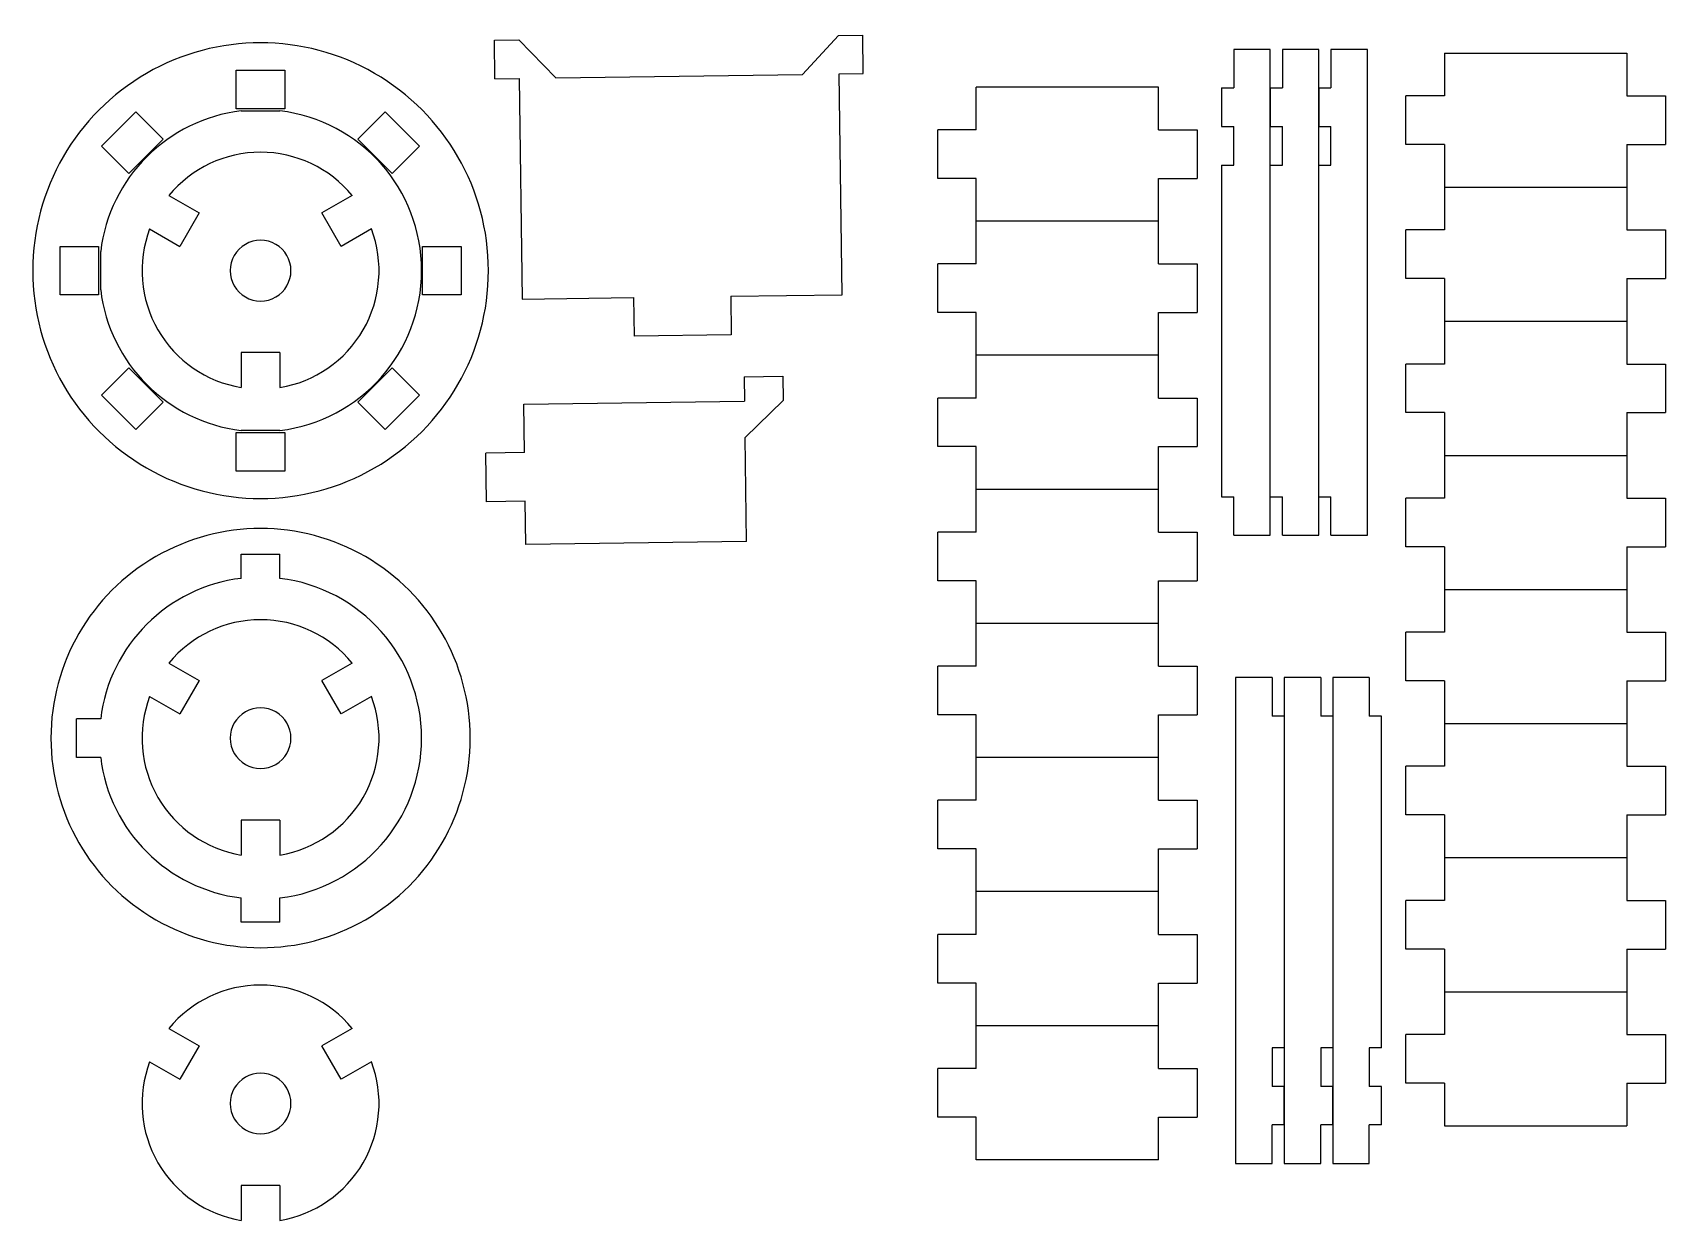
# Model space of a CAD drawing. Extents: x 4 to 214, y 15 to 316.
# Drawn here: x 3.9 to 138.3, y 126.2 to 224 of the extents above; entities that cross this region are included whole.
import ezdxf

# ---------------------------------------------------------------- set-up
doc = ezdxf.new("R2010")
doc.units = 0
doc.layers.get('0').update_dxf_attribs({"linetype": 'CONTINUOUS'})
doc.layers.add('02___PRT_ALL_AXES', color=7, linetype='CONTINUOUS')

msp = doc.modelspace()

# ---------------------------------------------------------------- linework, layer by layer
at = {"color": 7}
for points in [[(41.932736, 223.367479), (43.932546, 223.394995)], [(41.976427, 220.192778), (41.932736, 223.367479)], [(43.932546, 223.395001), (46.975954, 220.261586)], [(67.283144, 220.541063), (70.239168, 223.757047)], [(70.239168, 223.757047), (72.238977, 223.784564)], [(72.282668, 220.609868), (72.238977, 223.784569)], [(105.760421, 182.607117), (105.760421, 222.607116)], [(109.760422, 182.607117), (109.760422, 222.607116)], [(113.760422, 182.607117), (113.760422, 222.607116)], [(120.098098, 222.303704), (120.098098, 218.784308)], [(120.098098, 222.303704), (135.098099, 222.303704)], [(135.098099, 222.303704), (135.098099, 218.784308)], [(20.689641, 217.714596), (20.689641, 220.889596)], [(20.689641, 220.889596), (24.689641, 220.889596)], [(24.689641, 220.889596), (24.689641, 217.714596)], [(46.975954, 220.261586), (67.283144, 220.541063)], [(70.282858, 220.582346), (72.282668, 220.609863)], [(70.532969, 202.409069), (70.282858, 220.582346)], [(41.976427, 220.192778), (43.976236, 220.220294)], [(43.976236, 220.220303), (44.226347, 202.047023)], [(81.575927, 215.985877), (81.575927, 219.505273)], [(96.575928, 219.505273), (81.575927, 219.505273)], [(96.575928, 215.985877), (96.575928, 219.505273)], [(24.689641, 217.714596), (20.689641, 217.714596)], [(116.923098, 214.784308), (116.923098, 218.784308)], [(120.098098, 218.784308), (116.923098, 218.784308)], [(135.098099, 218.784308), (138.273099, 218.784308)], [(138.273099, 218.784308), (138.273099, 214.784308)], [(9.609934, 214.643377), (12.438361, 217.471803)], [(12.438361, 217.471803), (14.683425, 215.226739)], [(30.695858, 215.226739), (32.940921, 217.471803)], [(32.940921, 217.471803), (35.76935, 214.643377)], [(14.683425, 215.226739), (11.854998, 212.398314)], [(33.524286, 212.398314), (30.695858, 215.226739)], [(78.400927, 211.98588), (78.400927, 215.985877)], [(81.575927, 215.985877), (78.400927, 215.985877)], [(96.575928, 215.985877), (99.750928, 215.985877)], [(99.750928, 215.985877), (99.750928, 211.98588)], [(101.760424, 216.257116), (102.760422, 216.257116)], [(102.760422, 213.082116), (102.760422, 216.257116)], [(105.760421, 216.257116), (106.760422, 216.257116)], [(106.760422, 213.082116), (106.760422, 216.257116)], [(109.760422, 216.257116), (110.760423, 216.257116)], [(110.760423, 213.082116), (110.760423, 216.257116)], [(11.854998, 212.398314), (9.609934, 214.643377)], [(35.76935, 214.643377), (33.524286, 212.398314)], [(120.098098, 214.784308), (116.923098, 214.784308)], [(120.098098, 214.784308), (120.098098, 207.745516)], [(135.098099, 214.784308), (135.098099, 207.745516)], [(135.098099, 214.784308), (138.273099, 214.784308)], [(101.760424, 213.082116), (102.760422, 213.082116)], [(101.760424, 213.082116), (101.760424, 185.782117)], [(105.760421, 213.082116), (106.760422, 213.082116)], [(109.760422, 213.082116), (110.760423, 213.082116)], [(81.575927, 211.98588), (78.400927, 211.98588)], [(81.575927, 204.947088), (81.575927, 211.98588)], [(96.575928, 204.947088), (96.575928, 211.98588)], [(96.575928, 211.98588), (99.750928, 211.98588)], [(120.098098, 211.264912), (135.098099, 211.264912)], [(15.152319, 210.576857), (17.63772, 209.141912)], [(30.226962, 210.576857), (27.741563, 209.141912)], [(17.63772, 209.141912), (16.05022, 206.39228)], [(29.329064, 206.39228), (27.741563, 209.141912)], [(96.575928, 208.466484), (81.575927, 208.466484)], [(13.564819, 207.827228), (16.05022, 206.39228)], [(31.814462, 207.827228), (29.329064, 206.39228)], [(116.923098, 203.745516), (116.923098, 207.745516)], [(120.098098, 207.745516), (116.923098, 207.745516)], [(135.098099, 207.745516), (138.273099, 207.745516)], [(138.273099, 207.745516), (138.273099, 203.745516)], [(6.192142, 202.392097), (6.192142, 206.392097)], [(6.192142, 206.392097), (9.367142, 206.392097)], [(9.367142, 206.392097), (9.367142, 202.392097)], [(36.012143, 202.392097), (36.012143, 206.392097)], [(36.012143, 206.392097), (39.187143, 206.392097)], [(39.187143, 206.392097), (39.187143, 202.392097)], [(78.400927, 200.947088), (78.400927, 204.947088)], [(81.575927, 204.947088), (78.400927, 204.947088)], [(96.575928, 204.947088), (99.750928, 204.947088)], [(99.750928, 204.947088), (99.750928, 200.947088)], [(120.098098, 203.745516), (116.923098, 203.745516)], [(120.098098, 203.745516), (120.098098, 196.706724)], [(135.098099, 203.745516), (135.098099, 196.706724)], [(135.098099, 203.745516), (138.273099, 203.745516)], [(9.367142, 202.392097), (6.192142, 202.392097)], [(39.187143, 202.392097), (36.012143, 202.392097)], [(44.226347, 202.047023), (53.380036, 202.173002)], [(53.380036, 202.173002), (53.42373, 198.998301)], [(61.379281, 202.283091), (70.532969, 202.409069)], [(61.379281, 202.283091), (61.422971, 199.10839)], [(81.575927, 200.947088), (78.400927, 200.947088)], [(81.575927, 193.908296), (81.575927, 200.947088)], [(96.575928, 200.947088), (99.750928, 200.947088)], [(96.575928, 193.908296), (96.575928, 200.947088)], [(120.098098, 200.22612), (135.098099, 200.22612)], [(61.422971, 199.10839), (53.42373, 198.998301)], [(21.102141, 197.642096), (21.102141, 194.772204)], [(24.277141, 197.642096), (21.102141, 197.642096)], [(24.277141, 197.642096), (24.277141, 194.772204)], [(9.609934, 194.140816), (11.854998, 196.38588)], [(11.854998, 196.38588), (14.683425, 193.557452)], [(30.695858, 193.557452), (33.524286, 196.38588)], [(33.524286, 196.38588), (35.76935, 194.140816)], [(96.575928, 197.427692), (81.575927, 197.427692)], [(116.923098, 192.706724), (116.923098, 196.706724)], [(120.098098, 196.706724), (116.923098, 196.706724)], [(135.098099, 196.706724), (138.273099, 196.706724)], [(138.273099, 196.706724), (138.273099, 192.706724)], [(62.490945, 195.661763), (65.665646, 195.705453)], [(62.490945, 195.661763), (62.518462, 193.66195)], [(65.665646, 195.705453), (65.693163, 193.705644)], [(12.438361, 191.312388), (9.609934, 194.140816)], [(14.683425, 193.557452), (12.438361, 191.312388)], [(32.940921, 191.312388), (30.695858, 193.557452)], [(35.76935, 194.140816), (32.940921, 191.312388)], [(44.345188, 193.411839), (62.518468, 193.66195)], [(62.559751, 190.662235), (65.693169, 193.705644)], [(78.400927, 189.908296), (78.400927, 193.908296)], [(81.575927, 193.908296), (78.400927, 193.908296)], [(96.575928, 193.908296), (99.750928, 193.908296)], [(99.750928, 193.908296), (99.750928, 189.908296)], [(44.400236, 189.41222), (44.345188, 193.411839)], [(120.098098, 192.706724), (116.923098, 192.706724)], [(120.098098, 192.706724), (120.098098, 185.667932)], [(135.098099, 192.706724), (135.098099, 185.667932)], [(135.098099, 192.706724), (138.273099, 192.706724)], [(20.689641, 187.894595), (20.689641, 191.069595)], [(20.689641, 191.069595), (24.689641, 191.069595)], [(24.689641, 191.069595), (24.689641, 187.894595)], [(62.677647, 182.095989), (62.559751, 190.662235)], [(81.575927, 189.908296), (78.400927, 189.908296)], [(81.575927, 182.869504), (81.575927, 189.908296)], [(96.575928, 189.908296), (99.750928, 189.908296)], [(96.575928, 182.869504), (96.575928, 189.908296)], [(44.400236, 189.41222), (41.225535, 189.368526)], [(41.28058, 185.368906), (41.225535, 189.368526)], [(120.098098, 189.187328), (135.098099, 189.187328)], [(24.689641, 187.894595), (20.689641, 187.894595)], [(44.45528, 185.412597), (41.28058, 185.368906)], [(44.504367, 181.845879), (44.45528, 185.412597)], [(96.575928, 186.3889), (81.575927, 186.3889)], [(101.760424, 185.782117), (102.760422, 185.782117)], [(102.760422, 182.607117), (102.760422, 185.782117)], [(105.760421, 185.782117), (106.760422, 185.782117)], [(106.760422, 182.607117), (106.760422, 185.782117)], [(109.760422, 185.782117), (110.760423, 185.782117)], [(110.760423, 182.607117), (110.760423, 185.782117)], [(116.923098, 181.667935), (116.923098, 185.667932)], [(120.098098, 185.667932), (116.923098, 185.667932)], [(135.098099, 185.667932), (138.273099, 185.667932)], [(138.273099, 185.667932), (138.273099, 181.667935)], [(81.575927, 182.869504), (78.400927, 182.869504)], [(78.400927, 178.869504), (78.400927, 182.869504)], [(96.575928, 182.869504), (99.750928, 182.869504)], [(99.750928, 182.869504), (99.750928, 178.869504)], [(62.677647, 182.095989), (44.504367, 181.845879)], [(102.760422, 182.607117), (105.760421, 182.607117)], [(106.760422, 182.607117), (109.760422, 182.607117)], [(110.760423, 182.607117), (113.760422, 182.607117)], [(120.098098, 181.667935), (116.923098, 181.667935)], [(120.098098, 181.667935), (120.098098, 174.62914)], [(135.098099, 181.667935), (135.098099, 174.62914)], [(135.098099, 181.667935), (138.273099, 181.667935)], [(21.102141, 179.063667), (21.102141, 181.063666)], [(21.102141, 181.063666), (24.277141, 181.063666)], [(24.277141, 179.063667), (24.277141, 181.063666)], [(81.575927, 178.869504), (78.400927, 178.869504)], [(81.575927, 171.830712), (81.575927, 178.869504)], [(96.575928, 178.869504), (99.750928, 178.869504)], [(96.575928, 171.830712), (96.575928, 178.869504)], [(120.098098, 178.148539), (135.098099, 178.148539)], [(96.575928, 175.350108), (81.575927, 175.350108)], [(116.923098, 170.629143), (116.923098, 174.62914)], [(120.098098, 174.62914), (116.923098, 174.62914)], [(135.098099, 174.62914), (138.273099, 174.62914)], [(138.273099, 174.62914), (138.273099, 170.629143)], [(15.152319, 172.093873), (17.63772, 170.658925)], [(30.226962, 172.093873), (27.741563, 170.658925)], [(17.63772, 170.658925), (16.05022, 167.909294)], [(29.329064, 167.909294), (27.741563, 170.658925)], [(81.575927, 171.830712), (78.400927, 171.830712)], [(78.400927, 167.830712), (78.400927, 171.830712)], [(96.575928, 171.830712), (99.750928, 171.830712)], [(99.750928, 171.830712), (99.750928, 167.830712)], [(102.913603, 170.89153), (102.913603, 130.891528)], [(105.913603, 170.89153), (102.913603, 170.89153)], [(105.913603, 170.89153), (105.913603, 167.71653)], [(106.913604, 170.89153), (106.913604, 130.891528)], [(109.913603, 170.89153), (106.913604, 170.89153)], [(109.913603, 170.89153), (109.913603, 167.71653)], [(110.913604, 170.89153), (110.913604, 130.891528)], [(113.913604, 170.89153), (110.913604, 170.89153)], [(113.913604, 170.89153), (113.913604, 167.71653)], [(120.098098, 170.629143), (116.923098, 170.629143)], [(120.098098, 170.629143), (120.098098, 163.590351)], [(135.098099, 170.629143), (135.098099, 163.590351)], [(135.098099, 170.629143), (138.273099, 170.629143)], [(13.564819, 169.344241), (16.05022, 167.909294)], [(31.814462, 169.344241), (29.329064, 167.909294)], [(7.532585, 164.321609), (7.532585, 167.496609)], [(9.535085, 167.496609), (7.532585, 167.496609)], [(81.575927, 167.830712), (78.400927, 167.830712)], [(81.575927, 160.79192), (81.575927, 167.830712)], [(96.575928, 167.830712), (99.750928, 167.830712)], [(96.575928, 160.79192), (96.575928, 167.830712)], [(106.913604, 167.71653), (105.913603, 167.71653)], [(110.913604, 167.71653), (109.913603, 167.71653)], [(114.913605, 167.71653), (113.913604, 167.71653)], [(114.913605, 140.416528), (114.913605, 167.71653)], [(120.098098, 167.109747), (135.098099, 167.109747)], [(9.535085, 164.321609), (7.532585, 164.321609)], [(96.575928, 164.311316), (81.575927, 164.311316)], [(116.923098, 159.590351), (116.923098, 163.590351)], [(120.098098, 163.590351), (116.923098, 163.590351)], [(135.098099, 163.590351), (138.273099, 163.590351)], [(138.273099, 163.590351), (138.273099, 159.590351)], [(81.575927, 160.79192), (78.400927, 160.79192)], [(78.400927, 156.791922), (78.400927, 160.79192)], [(96.575928, 160.79192), (99.750928, 160.79192)], [(99.750928, 160.79192), (99.750928, 156.791922)], [(21.102141, 159.159109), (21.102141, 156.289217)], [(24.277141, 159.159109), (21.102141, 159.159109)], [(24.277141, 159.159109), (24.277141, 156.289217)], [(120.098098, 159.590351), (116.923098, 159.590351)], [(120.098098, 159.590351), (120.098098, 152.551559)], [(135.098099, 159.590351), (135.098099, 152.551559)], [(135.098099, 159.590351), (138.273099, 159.590351)], [(81.575927, 156.791922), (78.400927, 156.791922)], [(81.575927, 149.753131), (81.575927, 156.791922)], [(96.575928, 156.791922), (99.750928, 156.791922)], [(96.575928, 149.753131), (96.575928, 156.791922)], [(120.098098, 156.070955), (135.098099, 156.070955)], [(96.575928, 153.272527), (81.575927, 153.272527)], [(21.102141, 150.754554), (21.102141, 152.754553)], [(24.277141, 150.754554), (24.277141, 152.754553)], [(116.923098, 148.551559), (116.923098, 152.551559)], [(120.098098, 152.551559), (116.923098, 152.551559)], [(135.098099, 152.551559), (138.273099, 152.551559)], [(138.273099, 152.551559), (138.273099, 148.551559)], [(24.277141, 150.754554), (21.102141, 150.754554)], [(81.575927, 149.753131), (78.400927, 149.753131)], [(78.400927, 145.75313), (78.400927, 149.753131)], [(96.575928, 149.753131), (99.750928, 149.753131)], [(99.750928, 149.753131), (99.750928, 145.75313)], [(120.098098, 148.551559), (116.923098, 148.551559)], [(120.098098, 148.551559), (120.098098, 141.512767)], [(135.098099, 148.551559), (138.273099, 148.551559)], [(135.098099, 148.551559), (135.098099, 141.512767)], [(81.575927, 145.75313), (78.400927, 145.75313)], [(81.575927, 138.714339), (81.575927, 145.75313)], [(96.575928, 145.75313), (99.750928, 145.75313)], [(96.575928, 138.714339), (96.575928, 145.75313)], [(120.098098, 145.032163), (135.098099, 145.032163)], [(15.152319, 142.018941), (17.63772, 140.583993)], [(30.226962, 142.018941), (27.741563, 140.583993)], [(96.575928, 142.233735), (81.575927, 142.233735)], [(116.923098, 137.512766), (116.923098, 141.512767)], [(120.098098, 141.512767), (116.923098, 141.512767)], [(135.098099, 141.512767), (138.273099, 141.512767)], [(138.273099, 141.512767), (138.273099, 137.512766)], [(17.63772, 140.583993), (16.05022, 137.834364)], [(29.329064, 137.834364), (27.741563, 140.583993)], [(105.913603, 140.416528), (105.913603, 137.241528)], [(106.913604, 140.416528), (105.913603, 140.416528)], [(109.913603, 140.416528), (109.913603, 137.241528)], [(110.913604, 140.416528), (109.913603, 140.416528)], [(113.913604, 140.416528), (113.913604, 137.241528)], [(114.913605, 140.416528), (113.913604, 140.416528)], [(13.564819, 139.269309), (16.05022, 137.834364)], [(31.814462, 139.269309), (29.329064, 137.834364)], [(81.575927, 138.714339), (78.400927, 138.714339)], [(78.400927, 134.714338), (78.400927, 138.714339)], [(96.575928, 138.714339), (99.750928, 138.714339)], [(99.750928, 138.714339), (99.750928, 134.714338)], [(106.913604, 137.241528), (105.913603, 137.241528)], [(110.913604, 137.241528), (109.913603, 137.241528)], [(114.913605, 137.241528), (113.913604, 137.241528)], [(120.098098, 137.512766), (116.923098, 137.512766)], [(120.098098, 137.512766), (120.098098, 133.993371)], [(135.098099, 137.512766), (138.273099, 137.512766)], [(135.098099, 137.512766), (135.098099, 133.993371)], [(81.575927, 134.714338), (78.400927, 134.714338)], [(81.575927, 131.194943), (81.575927, 134.714338)], [(96.575928, 134.714338), (99.750928, 134.714338)], [(96.575928, 131.194943), (96.575928, 134.714338)], [(120.098098, 133.993371), (135.098099, 133.993371)], [(96.575928, 131.194943), (81.575927, 131.194943)], [(24.277141, 129.084177), (21.102141, 129.084177)], [(21.102141, 129.084177), (21.102141, 126.214285)], [(24.277141, 129.084177), (24.277141, 126.214285)]]:
    msp.add_lwpolyline(points, dxfattribs=at)
for points in [[(22.689641, 214.142095), (19.770134, 214.142095), (17.004264, 212.833807), (15.152319, 210.576857)], [(30.226962, 210.576857), (28.375018, 212.833807), (25.609148, 214.142095), (22.689641, 214.142095)], [(13.564819, 207.827228), (12.536215, 205.094922), (12.78614, 202.045464), (14.245894, 199.517097)], [(31.133388, 199.517097), (32.593142, 202.045464), (32.843066, 205.094922), (31.814462, 207.827228)], [(14.245894, 199.517097), (15.705647, 196.98873), (18.221593, 195.247559), (21.102141, 194.772204)], [(24.277141, 194.772204), (27.157689, 195.24756), (29.673635, 196.98873), (31.133388, 199.517097)], [(21.102141, 179.063667), (15.042494, 178.332385), (10.266366, 173.556256), (9.535085, 167.496609)], [(35.939649, 165.90911), (35.939649, 172.612887), (30.93263, 178.260483), (24.277141, 179.063667)], [(22.689641, 175.659111), (19.770134, 175.659111), (17.004264, 174.350823), (15.152319, 172.093873)], [(30.226962, 172.093873), (28.375018, 174.350823), (25.609148, 175.659111), (22.689641, 175.659111)], [(13.564819, 169.344241), (12.536215, 166.611935), (12.78614, 163.562477), (14.245894, 161.03411)], [(31.133388, 161.03411), (32.593142, 163.562477), (32.843066, 166.611936), (31.814462, 169.344241)], [(24.277141, 152.754553), (30.93263, 153.557737), (35.939649, 159.205333), (35.939649, 165.90911)], [(9.535085, 164.321609), (10.266368, 158.261962), (15.042495, 153.485835), (21.102141, 152.754553)], [(14.245894, 161.03411), (15.705647, 158.505743), (18.221593, 156.764573), (21.102141, 156.289217)], [(24.277141, 156.289217), (27.157689, 156.764573), (29.673635, 158.505743), (31.133388, 161.03411)], [(22.689641, 145.584179), (19.770134, 145.584179), (17.004264, 144.275891), (15.152319, 142.018941)], [(30.226962, 142.018941), (28.375018, 144.275891), (25.609148, 145.584179), (22.689641, 145.584179)], [(13.564819, 139.269309), (12.536215, 136.537003), (12.78614, 133.487545), (14.245894, 130.959178)], [(31.133388, 130.959178), (32.593142, 133.487545), (32.843066, 136.537004), (31.814462, 139.269309)], [(14.245894, 130.959178), (15.705647, 128.430811), (18.221593, 126.68964), (21.102141, 126.214285)], [(24.277141, 126.214285), (27.157689, 126.689641), (29.673635, 128.430811), (31.133388, 130.959178)]]:
    msp.add_open_spline(points, degree=3, dxfattribs=at)
at = {"layer": '02___PRT_ALL_AXES', "color": 7}
for points in [[(102.760422, 222.607116), (102.760422, 219.432116)], [(105.760421, 222.607116), (102.760422, 222.607116)], [(106.760422, 222.607116), (106.760422, 219.432116)], [(109.760422, 222.607116), (106.760422, 222.607116)], [(113.760422, 222.607116), (110.760423, 222.607116)], [(110.760423, 222.607116), (110.760423, 219.432116)], [(101.760424, 219.432116), (101.760424, 216.257116)], [(101.760424, 219.432116), (102.760422, 219.432116)], [(105.760421, 219.432116), (106.760422, 219.432116)], [(105.760421, 219.432116), (105.760421, 216.257116)], [(109.760422, 219.432116), (110.760423, 219.432116)], [(109.760422, 219.432116), (109.760422, 216.257116)], [(21.102141, 217.546651), (24.277141, 217.546651)], [(9.535085, 202.804595), (9.535085, 205.979595)], [(24.277141, 191.23754), (21.102141, 191.23754)], [(106.913604, 134.066528), (106.913604, 137.241528)], [(110.913604, 134.066528), (110.913604, 137.241528)], [(114.913605, 134.066528), (114.913605, 137.241528)], [(105.913603, 130.891528), (105.913603, 134.066528)], [(106.913604, 134.066528), (105.913603, 134.066528)], [(109.913603, 130.891528), (109.913603, 134.066528)], [(110.913604, 134.066528), (109.913603, 134.066528)], [(113.913604, 130.891528), (113.913604, 134.066528)], [(114.913605, 134.066528), (113.913604, 134.066528)], [(102.913603, 130.891528), (105.913603, 130.891528)], [(106.913604, 130.891528), (109.913603, 130.891528)], [(110.913604, 130.891528), (113.913604, 130.891528)]]:
    msp.add_lwpolyline(points, dxfattribs=at)
for points in [[(25.189641, 204.392095), (25.189641, 204.392095)], [(41.43964, 204.392095), (41.43964, 204.392095)], [(25.189641, 165.909109), (25.189641, 165.909109)], [(39.93964, 165.909109), (39.93964, 165.909109)], [(25.189641, 135.834179), (25.189641, 135.834179)]]:
    msp.add_lwpolyline(points, close=True, dxfattribs=at)
for points in [[(32.066126, 220.634358), (26.264101, 223.984866), (19.115181, 223.984866), (13.313156, 220.634358)], [(13.313156, 220.634358), (7.511131, 217.28385), (3.937803, 211.09205), (3.939641, 204.392095)], [(41.43964, 204.392095), (41.441478, 211.09205), (37.86815, 217.28385), (32.066126, 220.634358)], [(21.102141, 217.546651), (15.042495, 216.815369), (10.266368, 212.039242), (9.535085, 205.979595)], [(35.939638, 204.392095), (35.939638, 211.095868), (30.932625, 216.743461), (24.277141, 217.546651)], [(23.939884, 206.557859), (23.166258, 207.004628), (22.213025, 207.004628), (21.439399, 206.557859)], [(21.439399, 206.557859), (20.665773, 206.11109), (20.189341, 205.285459), (20.189642, 204.392095)], [(25.189641, 204.392095), (25.189942, 205.285459), (24.71351, 206.11109), (23.939884, 206.557859)], [(3.939641, 204.392095), (3.937803, 197.692141), (7.511131, 191.500341), (13.313156, 188.149833)], [(20.189642, 204.392095), (20.189341, 203.498731), (20.665773, 202.673101), (21.439399, 202.226332)], [(23.939884, 202.226332), (24.71351, 202.673101), (25.189942, 203.498731), (25.189641, 204.392095)], [(24.277141, 191.23754), (30.932625, 192.04073), (35.939638, 197.688322), (35.939638, 204.392095)], [(32.066126, 188.149833), (37.86815, 191.500341), (41.441478, 197.692141), (41.43964, 204.392095)], [(9.535085, 202.804595), (10.266368, 196.744949), (15.042495, 191.968822), (21.102141, 191.23754)], [(21.439399, 202.226332), (22.213025, 201.779563), (23.166258, 201.779563), (23.939884, 202.226332)], [(13.313156, 188.149833), (19.115181, 184.799325), (26.264101, 184.799325), (32.066126, 188.149833)], [(31.315915, 180.851724), (25.978099, 183.93412), (19.401183, 183.93412), (14.063367, 180.851724)], [(14.063367, 180.851724), (8.725551, 177.769328), (5.438065, 172.072991), (5.439641, 165.909109)], [(39.93964, 165.909109), (39.941217, 172.072991), (36.653731, 177.769328), (31.315915, 180.851724)], [(21.439399, 168.074872), (20.665773, 167.628103), (20.189341, 166.802473), (20.189642, 165.909109)], [(23.939884, 168.074872), (23.166258, 168.521641), (22.213025, 168.521641), (21.439399, 168.074872)], [(25.189641, 165.909109), (25.189942, 166.802473), (24.71351, 167.628103), (23.939884, 168.074872)], [(5.439641, 165.909109), (5.438065, 159.745226), (8.725551, 154.048889), (14.063367, 150.966493)], [(20.189642, 165.909109), (20.189341, 165.015745), (20.665773, 164.190114), (21.439399, 163.743345)], [(23.939884, 163.743345), (24.71351, 164.190114), (25.189942, 165.015745), (25.189641, 165.909109)], [(31.315915, 150.966493), (36.653731, 154.048889), (39.941217, 159.745226), (39.93964, 165.909109)], [(21.439399, 163.743345), (22.213025, 163.296576), (23.166258, 163.296576), (23.939884, 163.743345)], [(14.063367, 150.966493), (19.401183, 147.884097), (25.978099, 147.884097), (31.315915, 150.966493)], [(23.939884, 137.999943), (23.166258, 138.446711), (22.213025, 138.446711), (21.439399, 137.999943)], [(21.439399, 137.999943), (20.665773, 137.553174), (20.189341, 136.727543), (20.189642, 135.834179)], [(25.189641, 135.834179), (25.189942, 136.727543), (24.71351, 137.553174), (23.939884, 137.999943)], [(20.189642, 135.834179), (20.189341, 134.940815), (20.665773, 134.115184), (21.439399, 133.668416)], [(23.939884, 133.668416), (24.71351, 134.115184), (25.189942, 134.940815), (25.189641, 135.834179)], [(21.439399, 133.668416), (22.213025, 133.221647), (23.166258, 133.221647), (23.939884, 133.668416)]]:
    msp.add_open_spline(points, degree=3, dxfattribs=at)

doc.saveas('drawing.dxf')
